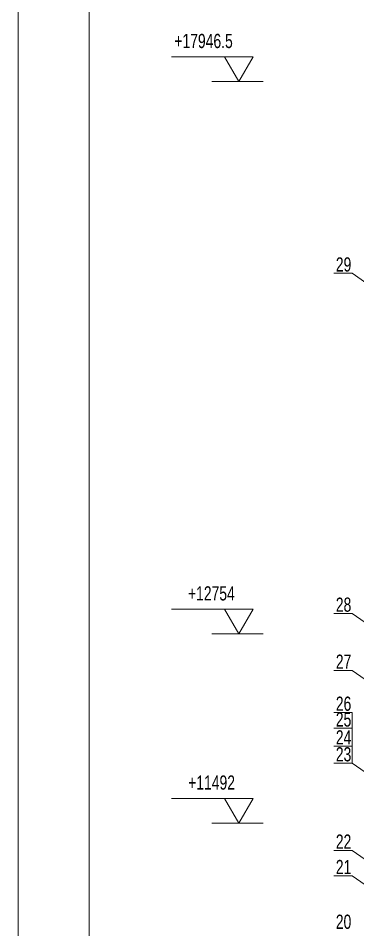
# Model space of a CAD drawing. Header units: millimetres. Extents: x 3739 to 16354, y -2005 to 15830.
# Drawn here: x 3739 to 5534, y 6823 to 11635 of the extents above; entities that cross this region are included whole.
import ezdxf

# ---------------------------------------------------------------- set-up
doc = ezdxf.new("R2010")
doc.units = ezdxf.units.MM
doc.header["$LTSCALE"] = 10
for name, color, linetype, lineweight in [('中粗线', 4, 'Continuous', 35), ('标注', 7, 'Continuous', 18), ('细实线', 7, 'Continuous', 18)]:
    doc.layers.add(name, color=color, linetype=linetype, lineweight=lineweight)
doc.styles.add('HGCAD', font='HGCAD.SHX', dxfattribs={"width": 0.75, "bigfont": 'HZTXT.SHX'})

# ---------------------------------------------------------------- blocks, each defined once
blk = doc.blocks.new('HGCAD#HGTFTK~A0Z~HGCAD图框')
at = {"layer": '细实线', "color": 7}
blk.add_lwpolyline([(10, -10), (-831, -10), (-831, 1179), (10, 1179)], close=True, dxfattribs=at)
at = {"layer": '细实线', "color": 2}
blk.add_lwpolyline([(0, 0), (-806, 0), (-806, 1169), (0, 1169)], close=True, dxfattribs=at)

msp = doc.modelspace()

# ---------------------------------------------------------------- linework, layer by layer
at = {"layer": '标注', "ltscale": 5}
for p, q in [((4979.87, 11431.7), (4549.17, 11431.7)), ((4904.87, 11301.79), (4829.87, 11431.7)), ((4904.87, 11301.79), (4979.87, 11431.7)), ((5034.32, 11301.79), (4761.47, 11301.79)), ((4979.87, 8515.42), (4549.17, 8515.42)), ((4904.87, 8385.52), (4829.87, 8515.42)), ((4904.87, 8385.52), (4979.87, 8515.42)), ((5034.32, 8385.52), (4761.47, 8385.52)), ((4979.87, 7516.79), (4549.17, 7516.79)), ((4904.87, 7386.89), (4829.87, 7516.79)), ((4904.87, 7386.89), (4979.87, 7516.79)), ((5034.32, 7386.89), (4761.47, 7386.89))]:
    msp.add_line(p, q, dxfattribs=at)
at = {"layer": '标注', "ltscale": 15}
for p, q in [((5503.27, 10289.16), (5407.61, 10289.16)), ((6334.46, 9706.87), (5503.27, 10289.16)), ((5503.27, 8493.25), (5407.61, 8493.25)), ((6334.46, 7910.96), (5503.27, 8493.25)), ((5503.27, 8192.28), (5407.61, 8192.28)), ((6606.63, 7424.23), (5503.27, 8192.28)), ((5503.27, 7970.53), (5407.61, 7970.53)), ((5503.27, 7970.53), (5503.27, 7887.18)), ((5503.27, 7887.18), (5407.61, 7887.18)), ((5503.27, 7887.18), (5503.27, 7703.36)), ((5503.27, 7792.59), (5407.61, 7792.59)), ((5503.27, 7703.36), (5407.61, 7703.36)), ((6086.78, 7296.32), (5503.27, 7703.36)), ((5503.27, 7242.39), (5407.61, 7242.39)), ((6296.5, 6687.53), (5503.27, 7242.39)), ((5503.27, 7108.38), (5407.61, 7108.38)), ((6465.88, 6435.03), (5503.27, 7108.38))]:
    msp.add_line(p, q, dxfattribs=at)

# ---------------------------------------------------------------- block references
at = {"layer": '中粗线', "ltscale": 15, "xscale": 15, "yscale": 15, "zscale": 15}
msp.add_blockref('HGCAD#HGTFTK~A0Z~HGCAD图框', (16203.5, -1854.87), dxfattribs=at)

# ---------------------------------------------------------------- texts
at = {"layer": '标注', "ltscale": 5, "char_height": 75, "width": 612.486, "attachment_point": 1, "style": 'HGCAD'}
for s, insert in [('+17946.5', (4563.92, 11552.8)), ('+12754', (4636, 8636.52)), ('+11492', (4637.09, 7637.9))]:
    msp.add_mtext(s, dxfattribs=dict(at, insert=insert))
at = {"layer": '标注', "ltscale": 15, "char_height": 75, "width": 172.9075, "attachment_point": 1, "style": 'HGCAD'}
for s, insert in [('29', (5417.74, 10372.94)), ('28', (5417.74, 8577.03)), ('27', (5417.74, 8276.06)), ('26', (5417.74, 8054.31)), ('25', (5417.74, 7970.96)), ('24', (5417.74, 7876.37)), ('23', (5417.74, 7787.14)), ('22', (5417.74, 7326.18)), ('21', (5417.74, 7192.16)), ('20', (5417.74, 6903.11))]:
    msp.add_mtext(s, dxfattribs=dict(at, insert=insert))

doc.saveas('drawing.dxf')
